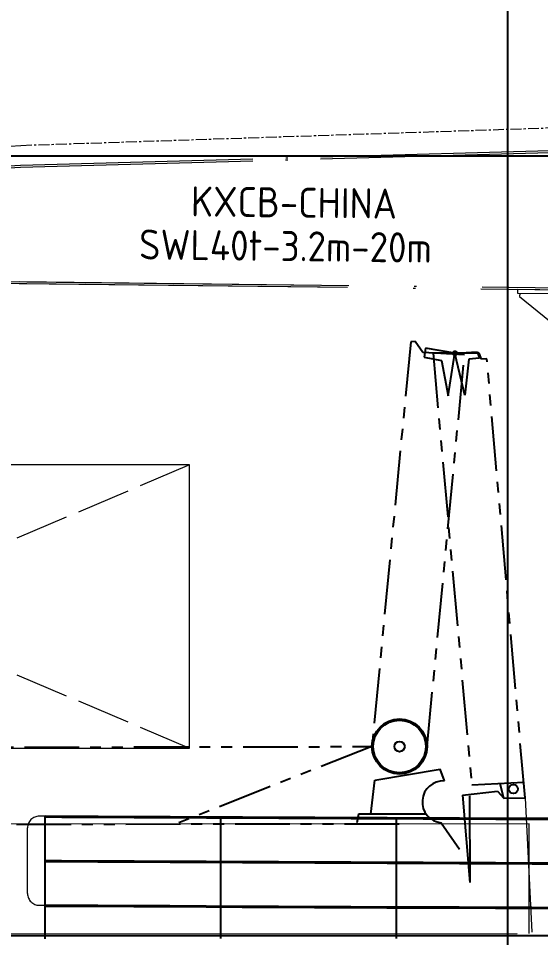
# Model space of a CAD drawing. Header units: millimetres. Extents: x -4 to 3776, y -4 to 4079.
# Drawn here: x 122.7 to 146.59, y 496.52 to 538.53 of the extents above; entities that cross this region are included whole.
import ezdxf
from ezdxf import colors
from ezdxf.entities.mleader import LeaderData, LeaderLine
from ezdxf.math import Vec2, Vec3

# ---------------------------------------------------------------- set-up
doc = ezdxf.new("R2010")
doc.units = ezdxf.units.MM
for name, pattern in [('ACAD_ISO04W100', [30, 24, -3, 0, -3]), ('CENTER', [2, 1.25, -0.25, 0.25, -0.25]), ('CENTERX2', [4, 2.5, -0.5, 0.5, -0.5]), ('PDF_IMPORT', [1, 0.8, -0.2]), ('PHANTOM2', [1.25, 0.625, -0.125, 0.125, -0.125, 0.125, -0.125]), ('PHANTOMX2', [5, 2.5, -0.5, 0.5, -0.5, 0.5, -0.5])]:
    doc.linetypes.add(name, pattern=pattern)
for name, color, linetype in [('00-EQ', 4, 'Continuous'), ('BK_kedu', 255, 'Continuous'), ('DRAWING0', 2, 'Continuous'), ('EDGE', 7, 'Continuous'), ('FURN', 4, 'Continuous'), ('PDF_0', 7, 'Continuous')]:
    doc.layers.add(name, color=color, linetype=linetype)
for name, color, linetype, lineweight in [('3中心线层', 2, 'CENTER', 13), ('MODIFY_O_3', 6, 'PHANTOM2', 13), ('刻度', 3, 'ACAD_ISO04W100', 13), ('边界线', 1, 'Continuous', 40)]:
    doc.layers.add(name, color=color, linetype=linetype, lineweight=lineweight)
doc.layers.add('Sheet$GRID', color=254, linetype='Continuous', true_color=0xbebebe)
doc.styles.add('HZTXT', font='ISOCP', dxfattribs={"bigfont": 'hztxt'})
doc.styles.get("Standard").update_dxf_attribs({"font": 'arial.ttf'})

# ---------------------------------------------------------------- blocks, each defined once
blk = doc.blocks.new('xiang zuo qi zhong ji')
at = {"color": 7, "ltscale": 0.5}
for p, q in [((-19.08, 35.814), (-44.791, 35.093)), ((-19.072, 35.904), (-44.79, 35.182)), ((-44.791, 35.093), (-90.681, 32.709)), ((-44.79, 35.182), (-90.68, 32.798)), ((-21.967, 29.338), (-21.969, 29.204)), ((-21.969, 29.204), (-19.604, 27.276))]:
    blk.add_line(p, q, dxfattribs=at)
at = {"color": 7}
for p, q in [((-31.087, 29.621), (-90.708, 30.301)), ((-31.086, 29.71), (-90.707, 30.391)), ((0.311, 29.351), (-44.85, 29.867)), ((0.259, 29.263), (-44.851, 29.778)), ((-22.056, 29.339), (-22.054, 29.518)), ((-18.042, 29.472), (-22.054, 29.518)), ((-18.044, 29.293), (-22.056, 29.339))]:
    blk.add_line(p, q, dxfattribs=at)
at = {"layer": '3中心线层', "color": 7, "ltscale": 0.4}
for p, q in [((-9.093, 37.276), (-44.779, 36.092)), ((-44.779, 36.092), (-92.338, 33.277))]:
    blk.add_line(p, q, dxfattribs=at)
at = {"layer": 'DRAWING0', "color": 7, "style": 'HZTXT'}
for s, height, p in [('KXCB-CHINA', 1.3719, (-37.008, 32.862)), ('SWL40t-3.2m-20m', 1.37195, (-39.377, 30.896))]:
    blk.add_text(s, height=height, rotation=359.3458, dxfattribs=at).set_placement(p)
blk = doc.blocks.new('1-cang kou')
at = {"color": 0}
blk.add_line((62.466, 6.233), (62.77, 0.091), dxfattribs=at)
blk.add_lwpolyline([(8, 0.003), (62.649, 0.043), (62.649, 5.043), (8, 5.003)], close=True, dxfattribs=at)
at = {"layer": '00-EQ', "color": 0, "linetype": 'PHANTOMX2'}
for p, q in [((57.238, 27.072), (55.467, 8.58)), ((57.987, 8.58), (59.7, 26.473)), ((58.259, 26.55), (60.028, 6.813)), ((62.466, 6.233), (60.721, 26.293)), ((4.573, 8.487), (55.467, 8.578)), ((55.467, 8.578), (46.446, 5.028)), ((56.704, 5.037), (22.693, 5.001))]:
    blk.add_line(p, q, dxfattribs=at)
at = {"layer": '00-EQ', "color": 0}
for p, q in [((57.435, 27.083), (57.238, 27.072)), ((57.8, 26.585), (57.435, 27.083)), ((59.7, 26.473), (57.8, 26.585)), ((57.916, 26.779), (57.846, 26.367)), ((59.262, 26.551), (57.916, 26.779)), ((57.916, 26.779), (57.916, 26.779)), ((60.364, 26.549), (58.259, 26.55)), ((58.957, 24.608), (59.262, 26.551)), ((59.262, 26.551), (60.277, 26.621)), ((59.709, 24.635), (59.262, 26.551)), ((60.277, 26.621), (60.384, 26.328)), ((60.277, 26.621), (60.277, 26.621)), ((60.468, 26.274), (60.364, 26.549)), ((57.846, 26.367), (58.645, 26.227)), ((58.645, 26.227), (58.957, 24.608)), ((59.902, 26.273), (59.709, 24.635)), ((60.384, 26.328), (59.902, 26.273)), ((60.721, 26.293), (60.468, 26.274)), ((55.601, 7.05), (58.578, 7.547)), ((58.783, 7.008), (58.578, 7.547)), ((55.42, 5.485), (55.601, 7.05)), ((62.412, 6.93), (60.028, 6.813)), ((61.493, 6.221), (61.335, 6.877)), ((59.608, 6.353), (61.206, 6.546)), ((59.608, 6.353), (59.943, 2.36)), ((59.921, 6.323), (59.943, 2.36)), ((61.206, 6.546), (61.493, 6.221)), ((61.493, 6.221), (62.466, 6.233)), ((62.466, 6.233), (62.466, 6.233)), ((54.851, 5.486), (54.77, 5.094)), ((57.953, 5.484), (54.851, 5.486)), ((58.634, 5.098), (59.465, 3.883))]:
    blk.add_line(p, q, dxfattribs=at)
for centre, radius in [((59.262, 26.551), 0.0984), ((56.727, 8.58), 1.26), ((56.727, 8.58), 1.202), ((56.727, 8.58), 0.237), ((61.933, 6.642), 0.209)]:
    blk.add_circle(centre, radius, dxfattribs=at)
blk.add_arc((58.725, 6.051), 0.958, 86.5717, 264.5249, dxfattribs=at)
blk = doc.blocks.new('teu')
at = {"layer": 'PDF_0', "lineweight": 0}
blk.add_lwpolyline([(0, 12.947), (0, 0), (30.471, 0), (30.471, 12.947)], close=True, dxfattribs=at)
at = {"layer": 'PDF_0', "linetype": 'PDF_IMPORT', "lineweight": 0, "ltscale": 3.066063}
for points in [[(0, 12.947), (30.471, 0)], [(30.471, 12.947), (0, 0)]]:
    blk.add_lwpolyline(points, dxfattribs=at)
blk = doc.blocks.new('A$C51D069F2')
at = {"color": 6, "linetype": 'CENTERX2', "ltscale": 1000}
for p, q in [((0, 0), (-54.4, 0.1)), ((-149.5, -660), (-150, -99.9)), ((-49.6, -760), (0.2, -760))]:
    blk.add_line(p, q, dxfattribs=at)
for centre, start, end in [((-50, -99.9), 90, 180), ((-49.6, -660), 180, 270)]:
    blk.add_arc(centre, 100, start, end, dxfattribs=at)
blk = doc.blocks.new('A$C61F7774A')
at = {"color": 6, "linetype": 'CENTERX2', "ltscale": 1000}
for p, q in [((0, 0), (50, 0)), ((150.5, -660.1), (149.9, -89.6)), ((0.2, -760), (50.5, -760.1))]:
    blk.add_line(p, q, dxfattribs=at)
for centre, start, end in [((50, -100), 0, 90), ((50.5, -660.1), 270, 0)]:
    blk.add_arc(centre, 100, start, end, dxfattribs=at)
blk = doc.blocks.new('langan')
at = {"layer": 'FURN', "color": 6}
for p, q in [((4353.535, 3931.094), (4353.535, 3936.719)), ((4361.571, 3931.117), (4361.571, 3936.658)), ((4369.606, 3931.117), (4369.606, 3936.61)), ((4377.642, 3931.117), (4377.642, 3936.576))]:
    blk.add_line(p, q, dxfattribs=at)
at = {"layer": '边界线', "color": 6}
for points in [[(4353.535, 3936.686), (4354.294, 3936.682), (4355.959, 3936.673), (4357.609, 3936.665), (4359.258, 3936.657), (4360.915, 3936.649), (4362.569, 3936.641), (4364.223, 3936.633), (4365.872, 3936.626), (4367.526, 3936.619), (4369.179, 3936.611), (4370.83, 3936.604), (4372.487, 3936.597), (4374.145, 3936.59), (4375.817, 3936.583), (4377.474, 3936.577), (4377.642, 3936.576)], [(4353.535, 3934.65), (4354.284, 3934.646), (4355.949, 3934.638), (4357.6, 3934.63), (4359.248, 3934.622), (4360.905, 3934.614), (4362.559, 3934.606), (4364.213, 3934.598), (4365.863, 3934.59), (4367.517, 3934.583), (4369.17, 3934.576), (4370.821, 3934.569), (4372.479, 3934.562), (4374.137, 3934.555), (4375.809, 3934.548), (4377.466, 3934.541), (4377.642, 3934.541)], [(4353.535, 3932.614), (4354.274, 3932.611), (4355.939, 3932.602), (4357.59, 3932.594), (4359.238, 3932.586), (4360.895, 3932.578), (4362.549, 3932.57), (4364.204, 3932.562), (4365.854, 3932.554), (4367.509, 3932.547), (4369.161, 3932.54), (4370.813, 3932.533), (4372.47, 3932.526), (4374.128, 3932.519), (4375.8, 3932.512), (4377.459, 3932.506), (4377.642, 3932.505)]]:
    blk.add_lwpolyline(points, dxfattribs=at)
at = {"layer": 'MODIFY_O_3', "color": 7, "linetype": 'ByBlock', "xscale": 0.005357140577806774, "yscale": 0.005357140577806774, "zscale": 0.005357140577806774}
for name, p in [('A$C51D069F2', (4353.535, 3936.703)), ('A$C61F7774A', (4377.642, 3936.576))]:
    blk.add_blockref(name, p, dxfattribs=at)

msp = doc.modelspace()

# ---------------------------------------------------------------- linework, layer by layer
at = {"layer": 'EDGE', "color": 29}
for points in [[(78.755, 496.684), (88.059, 496.651), (96.943, 496.632), (105.371, 496.624), (113.304, 496.622), (120.711, 496.623), (127.676, 496.624), (134.411, 496.624), (141.134, 496.624), (148.063, 496.624), (155.418, 496.622), (163.361, 496.619), (171.831, 496.616), (180.708, 496.615), (189.87, 496.616), (199.196, 496.622), (208.572, 496.634), (217.949, 496.65), (227.33, 496.671), (236.721, 496.694), (246.126, 496.718)], [(78.755, 496.684), (88.059, 496.651), (96.943, 496.632), (105.371, 496.624), (113.304, 496.622), (120.711, 496.623), (127.676, 496.624), (134.411, 496.624), (141.134, 496.624), (148.063, 496.624), (155.418, 496.622), (163.361, 496.619), (171.831, 496.616), (180.708, 496.615), (189.87, 496.616), (199.196, 496.622), (208.572, 496.634), (217.949, 496.65), (227.33, 496.671), (236.721, 496.694), (246.126, 496.718)], [(78.77, 496.684), (88.074, 496.651), (96.958, 496.632), (105.386, 496.624), (113.32, 496.622), (120.727, 496.623), (127.691, 496.624), (134.426, 496.624), (141.149, 496.624), (148.078, 496.624), (155.433, 496.622), (163.376, 496.619), (171.847, 496.616), (180.723, 496.615), (189.885, 496.616), (199.212, 496.622), (208.587, 496.634), (217.964, 496.65), (227.345, 496.671), (236.736, 496.694), (246.142, 496.718)], [(78.77, 496.684), (88.074, 496.651), (96.958, 496.632), (105.386, 496.624), (113.32, 496.622), (120.727, 496.623), (127.691, 496.624), (134.426, 496.624), (141.149, 496.624), (148.078, 496.624), (155.433, 496.622), (163.376, 496.619), (171.847, 496.616), (180.723, 496.615), (189.885, 496.616), (199.212, 496.622), (208.587, 496.634), (217.964, 496.65), (227.345, 496.671), (236.736, 496.694), (246.142, 496.718)]]:
    msp.add_lwpolyline(points, dxfattribs=at)
at = {"layer": 'Sheet$GRID'}
for points in [[(145.065, 608.276), (145.065, 0.013)], [(0.007, 532.243), (870.358, 532.243)]]:
    msp.add_lwpolyline(points, dxfattribs=at)

# ---------------------------------------------------------------- block references
at = {"color": 4, "lineweight": 25}
msp.add_blockref('langan', (-4229.609, -3434.634), dxfattribs=at)
at = {"layer": '刻度', "color": 4, "lineweight": 25}
for name, p in [('xiang zuo qi zhong ji', (167.596, 496.617)), ('1-cang kou', (83.407, 496.674)), ('teu', (100.06, 505.182))]:
    msp.add_blockref(name, p, dxfattribs=at)

# ---------------------------------------------------------------- leaders
at = {"layer": 'BK_kedu'}
ml = msp.add_multileader_mtext('Standard', dxfattribs=at)
ml.set_content('', color=256)
ml.set_leader_properties()
ml.build(insert=Vec2(0, 0))
ml.multileader.update_dxf_attribs({"text_right_attachment_type": 6, "dogleg_length": 0.36, "arrow_head_size": 0.18})
ctx = ml.context
ctx.base_point, ctx.char_height, ctx.arrow_head_size, ctx.landing_gap_size, ctx.plane_origin = Vec3(3775.999, 4079.328), 0.18, 0.18, 0.09, Vec3(3774.639, 4079.328)
ctx.right_attachment = 6
notes = []
notes.append((ctx, [(0, (0, 0, 0), (0, 0), (1, 0), 1, [])]))
ctx.mtext.insert, ctx.mtext.flow_direction = Vec3(3776.089, 4079.418), 5
for ctx, leaders in notes:
    for number, flags, end, landing, length, lines in leaders:
        leader = LeaderData()
        leader.index, (leader.has_last_leader_line, leader.has_dogleg_vector, leader.attachment_direction) = number, flags
        leader.last_leader_point, leader.dogleg_vector, leader.dogleg_length = Vec3(end), Vec3(landing), length
        for number, points, colour, breaks in lines:
            line = LeaderLine()
            line.index, line.vertices, line.color, line.breaks = number, Vec3.list(points), colors.encode_raw_color(colour), breaks
            leader.lines.append(line)
        ctx.leaders.append(leader)

doc.saveas('drawing.dxf')
